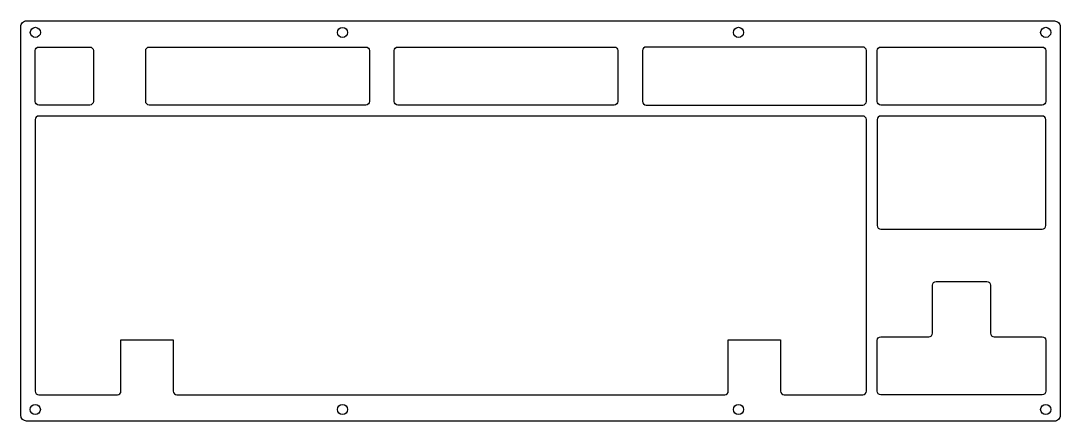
# Model space of a CAD drawing. Header units: millimetres. Extents: x -14 to 345, y -108 to 30.
import ezdxf

# ---------------------------------------------------------------- set-up
doc = ezdxf.new("R2010")
doc.units = ezdxf.units.MM
doc.layers.get('0').update_dxf_attribs({"linetype": 'CONTINUOUS'})

msp = doc.modelspace()

# ---------------------------------------------------------------- linework, layer by layer
for points in [[(-11.74, 29.72), (342.87, 29.67, -0.414222), (344.87, 27.67), (344.87, 26.6), (344.87, 25.6), (344.87, -104.35), (344.87, -105.35), (344.87, -106.48, -0.414258), (342.87, -108.48), (-11.76, -108.42, -0.414169), (-13.76, -106.42), (-13.74, 27.72, -0.414258)], [(-8.77, 1.9), (-8.77, 19.42, -0.414214), (-7.52, 20.67), (10.03, 20.67, -0.414214), (11.28, 19.42), (11.28, 1.9, -0.414214), (10.03, 0.65), (-7.52, 0.65, -0.414214)], [(29.33, 1.9), (29.33, 19.42, -0.414214), (30.58, 20.67), (105.28, 20.67, -0.414177), (106.53, 19.42), (106.53, 1.9, -0.41425), (105.28, 0.65), (30.58, 0.65, -0.414214)], [(192.26, 1.9, -0.41425), (191.01, 0.65), (116.31, 0.65, -0.414214), (115.06, 1.9), (115.06, 19.42, -0.414214), (116.31, 20.67), (191.01, 20.67, -0.414177), (192.26, 19.42)], [(202.03, 20.67, 0.414214), (200.78, 19.42), (200.78, 1.9, 0.414214), (202.03, 0.65), (276.73, 0.65, 0.414214), (277.98, 1.9), (277.98, 19.42, 0.414214), (276.73, 20.67)], [(338.63, 20.67, -0.414208), (339.88, 19.42), (339.88, 1.9, -0.414219), (338.63, 0.65), (282.99, 0.65, -0.414214), (281.74, 1.9), (281.74, 19.42, -0.414214), (282.99, 20.67)], [(276.73, -3.14), (-7.52, -3.14, 0.414214), (-8.77, -4.39), (-8.77, -98.13, 0.414214), (-7.52, -99.38), (19.56, -99.38, 0.414214), (20.81, -98.13), (20.81, -80.34), (38.86, -80.34), (38.86, -98.13, 0.414214), (40.11, -99.38), (229.11, -99.38, 0.414214), (230.36, -98.13), (230.36, -80.34), (239.38, -80.34), (248.41, -80.34), (248.41, -98.13, 0.414214), (249.66, -99.38), (263.19, -99.38), (276.73, -99.38, 0.414208), (277.98, -98.13), (277.98, -4.39, 0.414214)], [(282.99, -42.21), (338.63, -42.21, 0.414214), (339.88, -40.96), (339.88, -4.39, 0.414208), (338.63, -3.14), (282.99, -3.14, 0.414214), (281.74, -4.39), (281.74, -40.96, 0.414219)], [(339.88, -98.13, -0.414214), (338.63, -99.38), (282.99, -99.38, -0.414214), (281.74, -98.13), (281.74, -80.57, -0.414214), (282.99, -79.32), (299.54, -79.32, 0.414214), (300.79, -78.07), (300.79, -61.54, -0.414214), (302.04, -60.29), (319.59, -60.29, -0.414214), (320.84, -61.54), (320.84, -78.07, 0.414214), (322.09, -79.32), (338.63, -79.32, -0.414208), (339.88, -80.57)]]:
    msp.add_lwpolyline(points, format="xyb", close=True)
for centre in [(-8.74, 25.72), (97.26, 25.71), (233.87, 25.72), (339.87, 25.72), (-8.76, -104.42), (97.24, -104.42), (233.87, -104.42), (339.87, -104.42)]:
    msp.add_circle(centre, 1.75)

doc.saveas('drawing.dxf')
